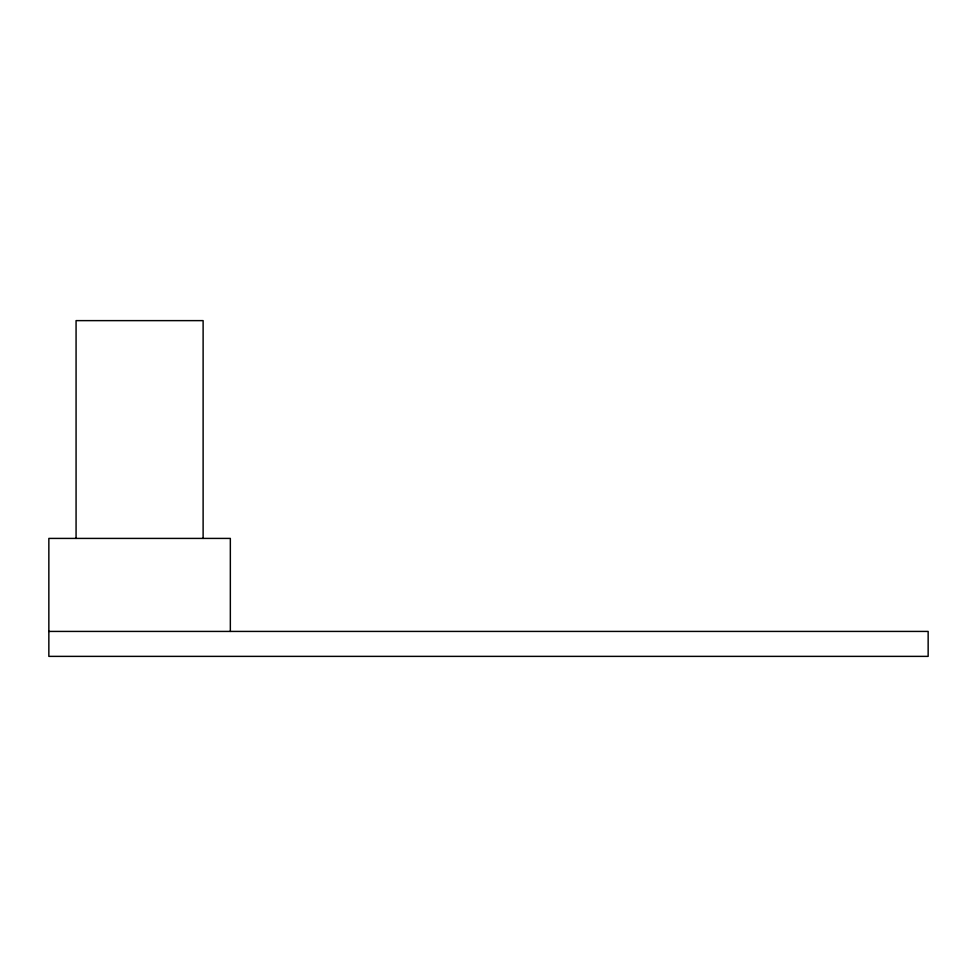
<?xml version="1.0" encoding="UTF-8"?>
<svg xmlns="http://www.w3.org/2000/svg" width="977" height="977" viewBox="0 0 977 977"><rect width="100%" height="100%" fill="white"/><g stroke="black" fill="none" stroke-linecap="round" stroke-linejoin="round"><path stroke-width="1.47" d="M48.85 631.423L928.15 631.423L928.15 656.373L48.85 656.373L48.85 538.412L230.34 538.412L230.34 631.423M203.118 538.412L203.118 320.627L76.072 320.627L76.072 538.412"/></g></svg>
